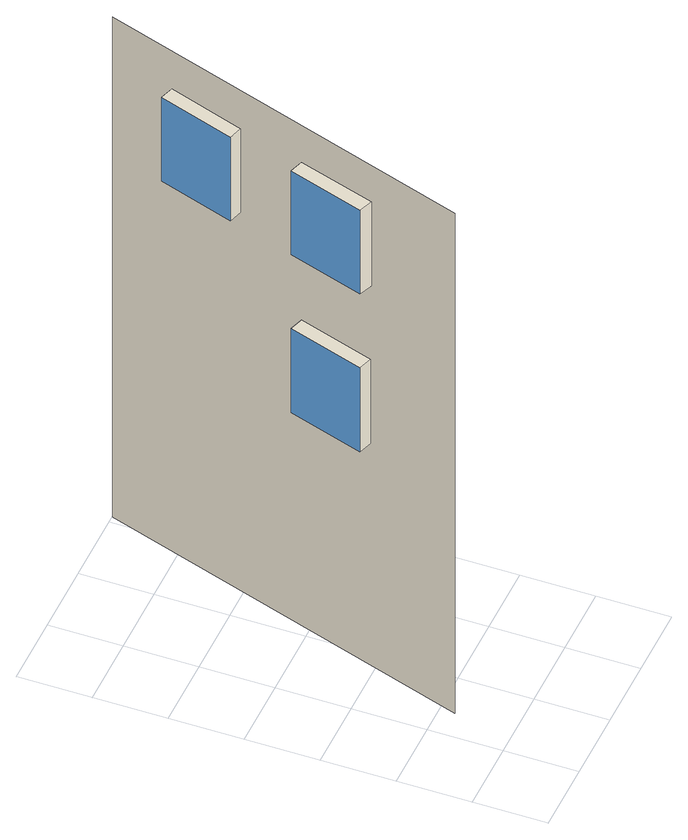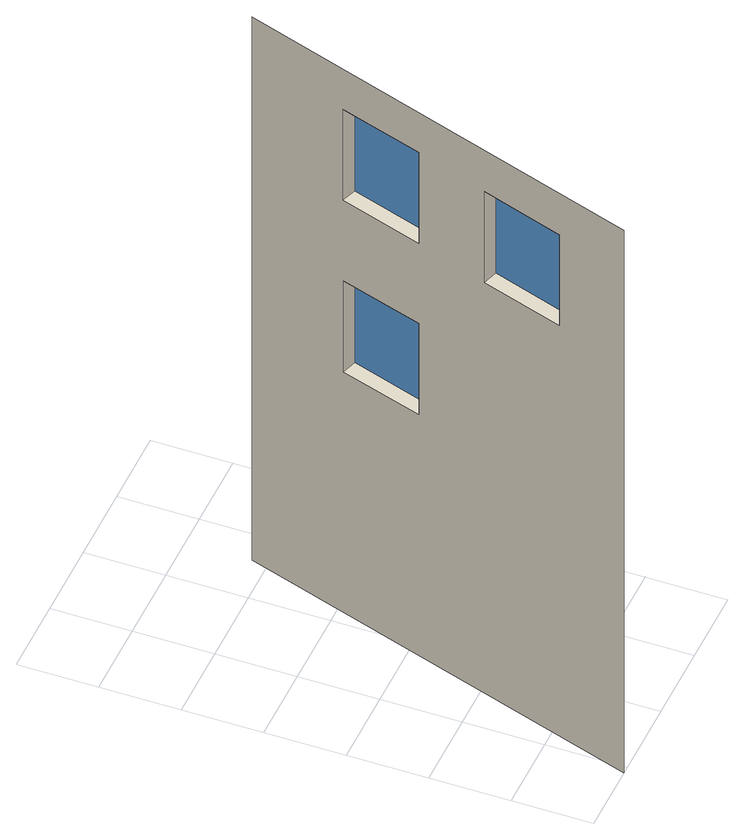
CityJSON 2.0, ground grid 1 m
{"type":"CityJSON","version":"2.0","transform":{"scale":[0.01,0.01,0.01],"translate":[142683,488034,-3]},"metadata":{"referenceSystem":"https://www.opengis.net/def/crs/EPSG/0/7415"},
"CityObjects":{
"building1":{"type":"Building","geometry":[{"type":"MultiSurface","lod":"2.2","boundaries":[[[0,1,2,3],[4,5,6,7],[8,9,10,11],[12,13,14,15]],[[4,16,17,7]],[[7,17,18,6]],[[6,18,19,5]],[[5,19,16,4]],[[8,20,21,11]],[[11,21,22,10]],[[10,22,23,9]],[[9,23,20,8]],[[12,24,25,15]],[[15,25,26,14]],[[14,26,27,13]],[[13,27,24,12]],[[16,19,18,17]],[[20,23,22,21]],[[24,27,26,25]]],"semantics":{"surfaces":[{"type":"WallSurface","on_footprint_edge":true},{"type":"Window"}],"values":[0,0,0,0,0,0,0,0,0,0,0,0,0,1,1,1]}}]}
},
"vertices":[
[40,80,889],[40,80,59],[210,600,59],[210,600,889],[82,207,828],[82,207,689],[116,313,689],[116,313,828],[146,405,826],[146,405,687],[181,510,687],[181,510,826],[82,208,566],[82,208,427],[116,313,427],[116,313,566],[63,214,828],[97,319,828],[97,319,689],[63,214,689],[127,411,826],[162,516,826],[162,516,687],[127,411,687],[63,214,566],[97,319,566],[97,319,427],[63,214,427]
]}
